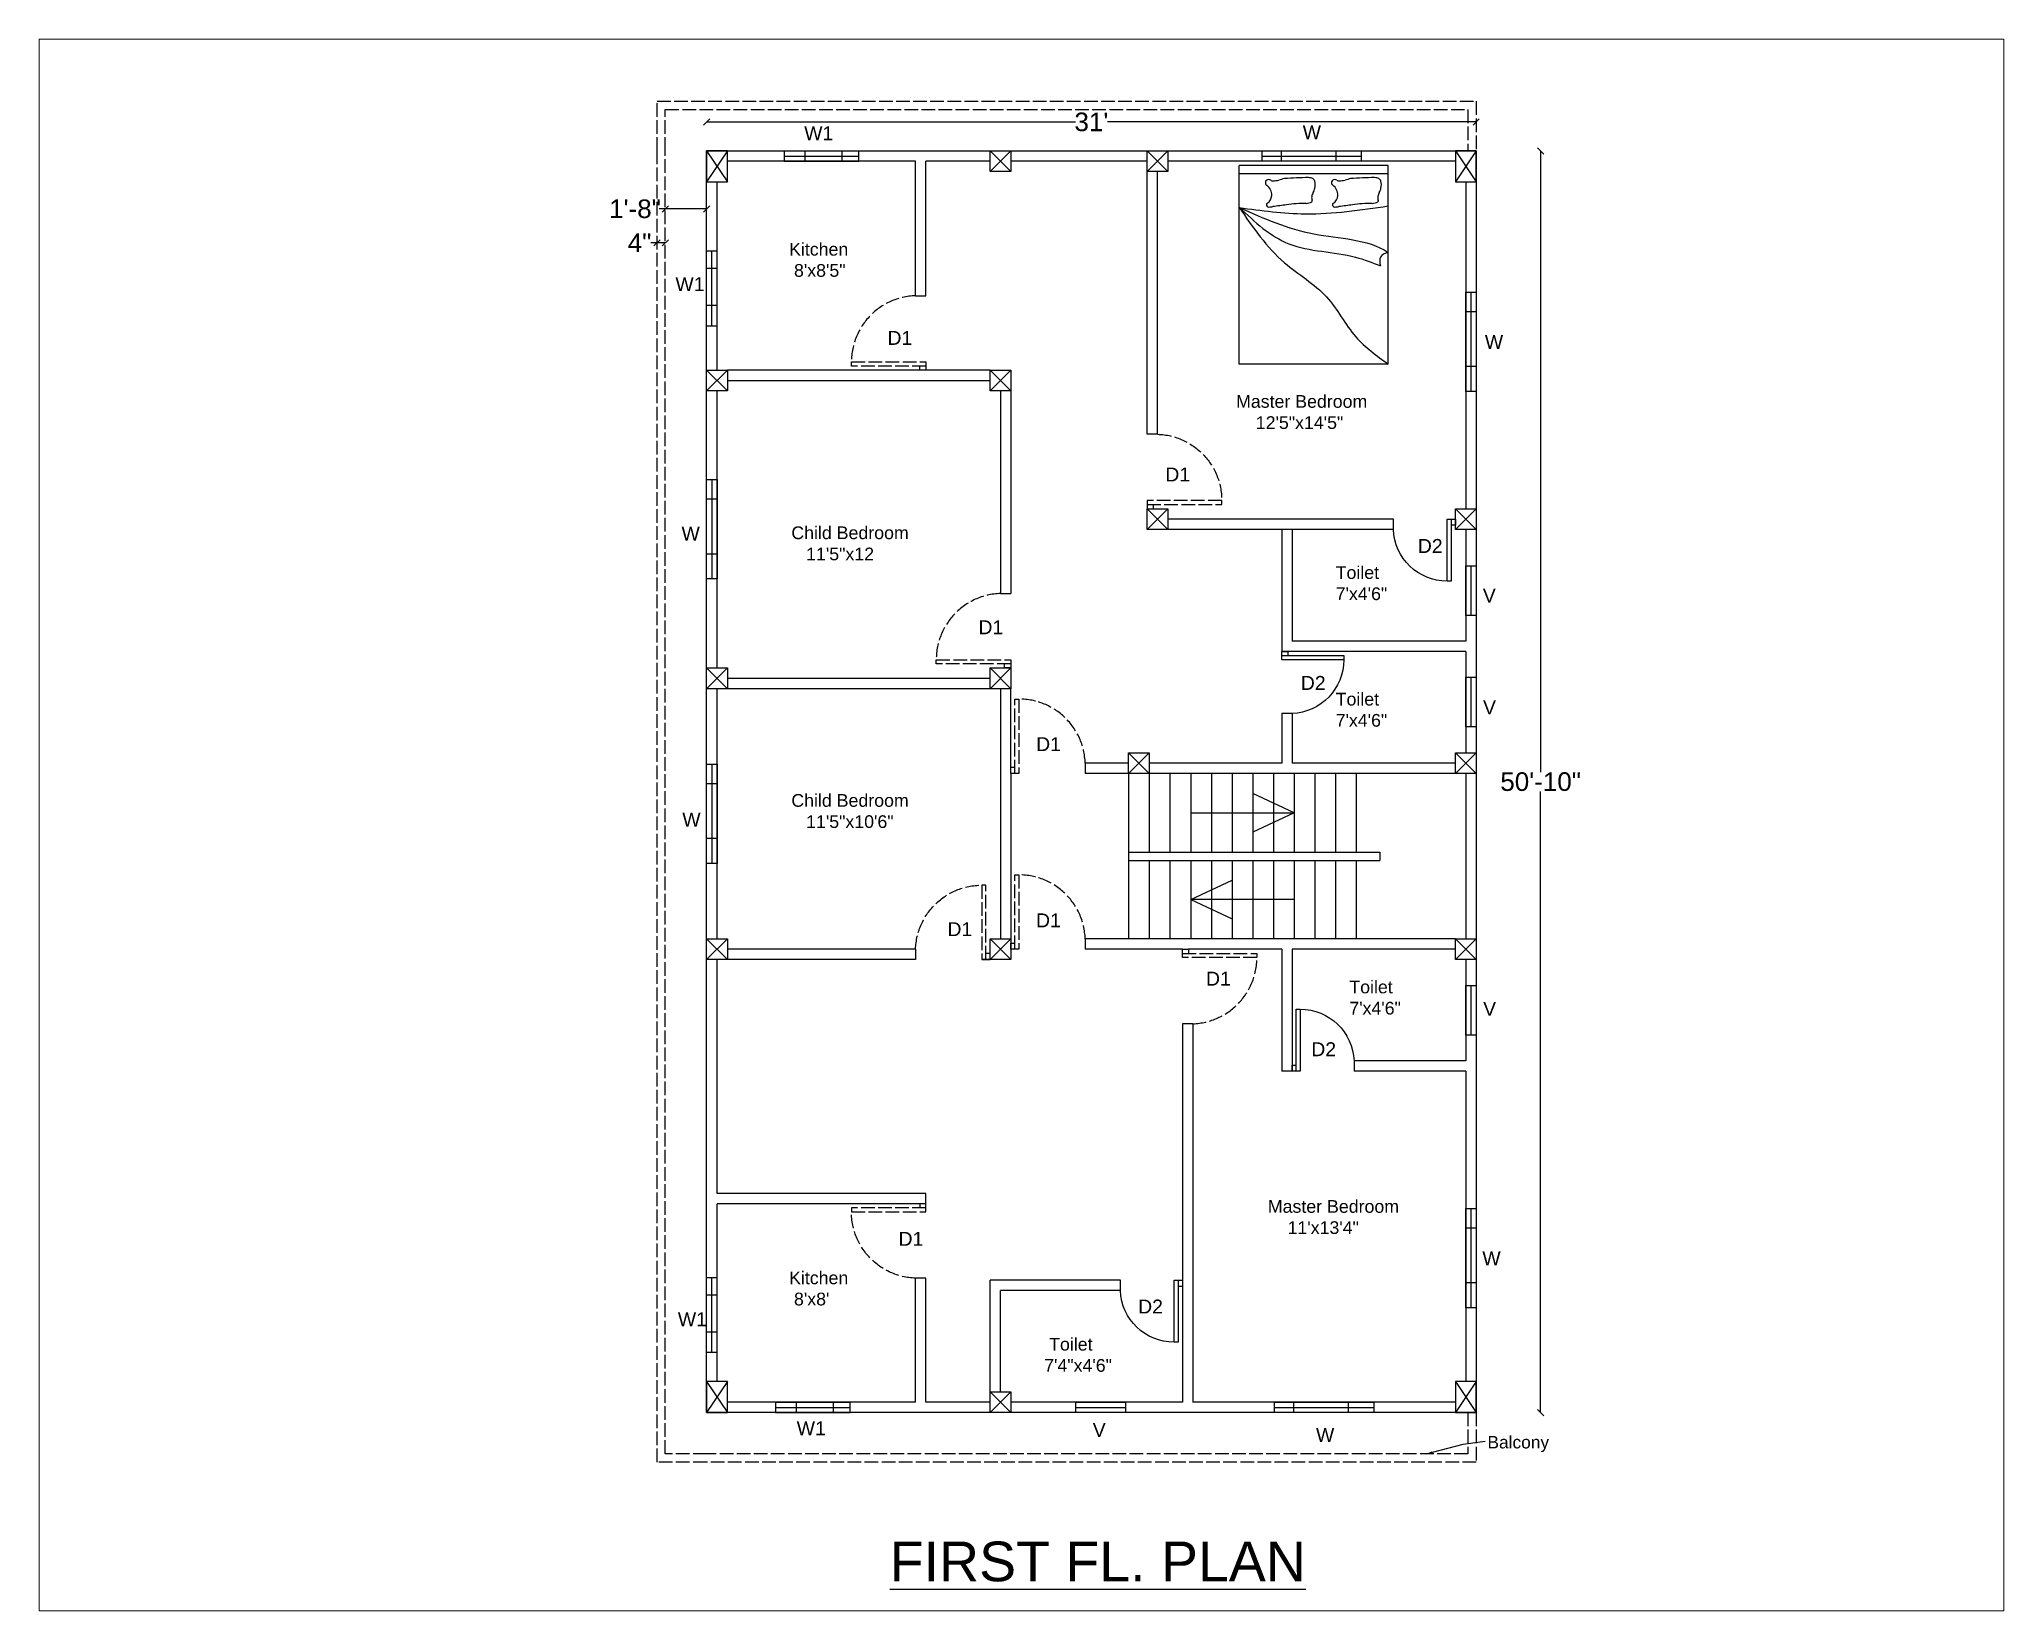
# Paper-space layout 'First Fl.' of a CAD drawing. Header units: inches. Extents: x 160 to 1440, y 128 to 1152.
# The model-space entities are those that its viewports show. They can reach past a viewport. Long polylines and large blocks are cut down to what shows.
import ezdxf

# ---------------------------------------------------------------- set-up
doc = ezdxf.new("R2010")
doc.units = ezdxf.units.IN
doc.linetypes.add('ACAD_ISO02W100', pattern=[15, 12, -3])
for name, color, linetype in [('Balcony', 210, 'ACAD_ISO02W100'), ('C', 141, 'Continuous'), ('C1', 10, 'Continuous'), ('D1', 231, 'ACAD_ISO02W100'), ('D2', 31, 'Continuous'), ('Naming', 45, 'Continuous'), ('V', 150, 'Continuous'), ('W', 70, 'Continuous'), ('W1', 120, 'Continuous')]:
    doc.layers.add(name, color=color, linetype=linetype)
doc.styles.get("Standard").update_dxf_attribs({"font": 'arial.ttf'})
doc.dimstyles.get("Standard").update_dxf_attribs({"dimtxt": 9, "dimasz": 3, "dimexe": 0.18, "dimexo": 0.0625, "dimgap": 0.09, "dimtad": 0, "dimtih": 1, "dimtoh": 1, "dimdec": 0, "dimzin": 0, "dimdsep": 46, "dimlunit": 3, "dimtxsty": 'Standard', "dimblk": 'OBLIQUE', "dimcen": 0.09, "dimse1": 1, "dimse2": 1, "dimclrd": 197, "dimadec": 0, "dimazin": 0, "dimtfac": 1, "dimtdec": 0, "dimtofl": 0, "dimtmove": 0, "dimatfit": 3, "dimfxl": 1, "dimtolj": 1, "dimtzin": 0, "dimarcsym": 0})

# ---------------------------------------------------------------- blocks, each defined once
blk = doc.blocks.new('D1')
at = {"layer": 'D1'}
blk.add_lwpolyline([(-36, 2), (-36, 4), (0, 4), (0, 2)], close=True, dxfattribs=at)
blk.add_lwpolyline([(0, 2), (0, 0), (-3, 0), (-3, 2)], dxfattribs=at)
blk.add_arc((-3.98, 4), 32.02, 91.81876, 180, dxfattribs=at)
blk = doc.blocks.new('D2')
at = {"layer": 'D2'}
blk.add_lwpolyline([(-4, 0), (-2, 0), (-2, 30), (-4, 30)], close=True, dxfattribs=at)
blk.add_lwpolyline([(-2, 0), (0, 0), (0, 3), (-2, 3)], dxfattribs=at)
blk.add_arc((-4, 3.98), 26.02, 90, 177.75339, dxfattribs=at)
blk = doc.blocks.new('_Oblique')
at = {"color": 0, "linetype": 'ByBlock', "lineweight": -2}
blk.add_line((-0.5, -0.5), (0.5, 0.5), dxfattribs=at)
blk = doc.blocks.new('*D77')
at = {"color": 197, "lineweight": -2, "transparency": 16777216}
for p, q in [((3509.95, 3674.35), (3688.22, 3674.35)), ((3881.95, 3674.35), (3703.67, 3674.35))]:
    blk.add_line(p, q, dxfattribs=at)
at = {"layer": 'Defpoints', "color": 0, "transparency": 16777216}
for p in [(3881.95, 3674.35), (3509.95, 3660.36), (3881.95, 3660.36)]:
    blk.add_point(p, dxfattribs=at)
at = {"color": 197, "lineweight": -2, "transparency": 16777216, "xscale": 3, "yscale": 3, "zscale": 3, "rotation": 180}
blk.add_blockref('_Oblique', (3509.95, 3674.35), dxfattribs=at)
at = {"color": 197, "lineweight": -2, "transparency": 16777216, "xscale": 3, "yscale": 3, "zscale": 3}
blk.add_blockref('_Oblique', (3881.95, 3674.35), dxfattribs=at)
at = {"color": 0, "transparency": 16777216, "insert": (3695.95, 3674.35), "char_height": 9, "attachment_point": 5}
blk.add_mtext("\\A1;31'", dxfattribs=at)
blk = doc.blocks.new('*D78')
at = {"color": 197, "lineweight": -2, "transparency": 16777216}
for p, q in [((3913.15, 3660.36), (3913.15, 3360.04)), ((3913.15, 3050.36), (3913.15, 3350.67))]:
    blk.add_line(p, q, dxfattribs=at)
at = {"layer": 'Defpoints', "color": 0, "transparency": 16777216}
for p in [(3881.95, 3660.36), (3881.95, 3050.36), (3913.15, 3050.36)]:
    blk.add_point(p, dxfattribs=at)
at = {"color": 197, "lineweight": -2, "transparency": 16777216, "xscale": 3, "yscale": 3, "zscale": 3}
for p, rotation in [((3913.15, 3660.36), 90), ((3913.15, 3050.36), 270)]:
    blk.add_blockref('_Oblique', p, dxfattribs=dict(at, rotation=rotation))
at = {"color": 0, "transparency": 16777216, "insert": (3913.15, 3355.36), "char_height": 9, "attachment_point": 5}
blk.add_mtext('\\A1;50\'-10"', dxfattribs=at)
blk = doc.blocks.new('*D79')
at = {"color": 197, "lineweight": -2, "transparency": 16777216}
for p, q in [((3485.95, 3615.94), (3482.95, 3615.94)), ((3489.95, 3615.94), (3485.95, 3615.94))]:
    blk.add_line(p, q, dxfattribs=at)
at = {"layer": 'Defpoints', "color": 0, "transparency": 16777216}
for p in [(3489.95, 3628.43), (3485.95, 3615.94), (3485.95, 3615.94)]:
    blk.add_point(p, dxfattribs=at)
at = {"color": 197, "lineweight": -2, "transparency": 16777216, "xscale": 3, "yscale": 3, "zscale": 3, "rotation": 180}
blk.add_blockref('_Oblique', (3485.95, 3615.94), dxfattribs=at)
at = {"color": 197, "lineweight": -2, "transparency": 16777216, "xscale": 3, "yscale": 3, "zscale": 3}
blk.add_blockref('_Oblique', (3489.95, 3615.94), dxfattribs=at)
at = {"color": 0, "transparency": 16777216, "insert": (3477.51, 3615.94), "char_height": 9, "attachment_point": 5}
blk.add_mtext('\\A1;4"', dxfattribs=at)
blk = doc.blocks.new('*D80')
at = {"color": 197, "lineweight": -2, "transparency": 16777216}
for p, q in [((3489.95, 3632.33), (3486.95, 3632.33)), ((3509.95, 3632.33), (3489.95, 3632.33))]:
    blk.add_line(p, q, dxfattribs=at)
at = {"layer": 'Defpoints', "color": 0, "transparency": 16777216}
for p in [(3489.95, 3632.33), (3489.95, 3632.17), (3509.95, 3630.58)]:
    blk.add_point(p, dxfattribs=at)
at = {"color": 197, "lineweight": -2, "transparency": 16777216, "xscale": 3, "yscale": 3, "zscale": 3, "rotation": 180}
blk.add_blockref('_Oblique', (3489.95, 3632.33), dxfattribs=at)
at = {"color": 197, "lineweight": -2, "transparency": 16777216, "xscale": 3, "yscale": 3, "zscale": 3}
blk.add_blockref('_Oblique', (3509.95, 3632.33), dxfattribs=at)
at = {"color": 0, "transparency": 16777216, "insert": (3475.32, 3632.33), "char_height": 9, "attachment_point": 5}
blk.add_mtext('\\A1;1\'-8"', dxfattribs=at)

msp = doc.modelspace()

# ---------------------------------------------------------------- linework, layer by layer
for p, q in [((3610.95, 3655.36), (3519.95, 3655.36)), ((3610.95, 3590.36), (3610.95, 3655.36)), ((3615.95, 3590.36), (3615.95, 3655.36)), ((3646.95, 3655.36), (3615.95, 3655.36)), ((3722.95, 3655.36), (3656.95, 3655.36)), ((3722.95, 3523.36), (3722.95, 3650.36)), ((3727.95, 3523.36), (3727.95, 3650.36)), ((3871.95, 3655.36), (3732.95, 3655.36)), ((3839.45, 3653.33), (3767.45, 3653.33)), ((3767.45, 3557.33), (3767.45, 3653.33)), ((3839.45, 3649.33), (3767.45, 3649.33)), ((3839.45, 3557.33), (3839.45, 3653.33)), ((3514.95, 3554.36), (3514.95, 3645.36)), ((3876.95, 3645.36), (3876.95, 3487.36)), ((3610.95, 3590.36), (3615.95, 3590.36)), ((3612.95, 3554.36), (3519.95, 3554.36)), ((3646.95, 3554.36), (3615.95, 3554.36)), ((3839.45, 3557.33), (3767.45, 3557.33)), ((3514.95, 3410.36), (3514.95, 3544.36)), ((3519.95, 3549.36), (3646.95, 3549.36)), ((3651.95, 3544.36), (3651.95, 3446.36)), ((3656.95, 3544.36), (3656.95, 3446.36)), ((3727.95, 3523.36), (3722.95, 3523.36)), ((3841.95, 3482.36), (3732.95, 3482.36)), ((3841.95, 3477.36), (3732.95, 3477.36)), ((3787.95, 3477.36), (3787.95, 3418.36)), ((3792.95, 3477.36), (3792.95, 3423.36)), ((3841.95, 3477.36), (3841.95, 3482.36)), ((3876.95, 3477.36), (3876.95, 3423.36)), ((3651.95, 3446.36), (3656.95, 3446.36)), ((3876.95, 3423.36), (3792.95, 3423.36)), ((3876.95, 3418.36), (3787.95, 3418.36)), ((3876.95, 3418.36), (3876.95, 3369.36)), ((3514.95, 3279.36), (3514.95, 3400.36)), ((3646.95, 3405.36), (3519.95, 3405.36)), ((3646.95, 3400.36), (3519.95, 3400.36)), ((3651.95, 3400.36), (3651.95, 3359.36)), ((3656.95, 3362.36), (3656.95, 3400.36)), ((3787.95, 3388.36), (3787.95, 3364.36)), ((3792.95, 3388.36), (3787.95, 3388.36)), ((3792.95, 3388.36), (3792.95, 3364.36)), ((3713.95, 3364.36), (3692.95, 3364.36)), ((3692.95, 3364.36), (3692.95, 3359.36)), ((3787.95, 3364.36), (3723.95, 3364.36)), ((3871.95, 3364.36), (3792.95, 3364.36)), ((3651.95, 3359.36), (3651.95, 3279.36)), ((3656.95, 3359.36), (3656.95, 3279.36)), ((3871.95, 3359.36), (3692.95, 3359.36)), ((3713.95, 3359.36), (3713.95, 3279.36)), ((3723.95, 3359.36), (3723.95, 3321.36)), ((3733.95, 3359.36), (3733.95, 3321.36)), ((3743.95, 3359.36), (3743.95, 3321.36)), ((3753.95, 3359.36), (3753.95, 3321.36)), ((3763.95, 3359.36), (3763.95, 3321.36)), ((3773.95, 3359.36), (3773.95, 3321.36)), ((3783.95, 3359.36), (3783.95, 3321.36)), ((3793.95, 3359.36), (3793.95, 3321.36)), ((3803.95, 3359.36), (3803.95, 3321.36)), ((3813.95, 3359.36), (3813.95, 3321.36)), ((3823.95, 3359.36), (3823.95, 3321.36)), ((3876.95, 3359.36), (3876.95, 3279.36)), ((3793.95, 3340.36), (3773.95, 3349.71)), ((3743.95, 3340.36), (3793.95, 3340.36)), ((3793.95, 3340.36), (3773.95, 3331.01)), ((3713.95, 3321.36), (3835.35, 3321.36)), ((3713.95, 3317.36), (3835.35, 3317.36)), ((3723.95, 3317.36), (3723.95, 3279.36)), ((3733.95, 3317.36), (3733.95, 3279.36)), ((3743.95, 3317.36), (3743.95, 3279.36)), ((3753.95, 3317.36), (3753.95, 3279.36)), ((3763.95, 3317.36), (3763.95, 3279.36)), ((3773.95, 3317.36), (3773.95, 3279.36)), ((3783.95, 3317.36), (3783.95, 3279.36)), ((3793.95, 3317.36), (3793.95, 3279.36)), ((3803.95, 3317.36), (3803.95, 3279.36)), ((3813.95, 3317.36), (3813.95, 3279.36)), ((3823.95, 3317.36), (3823.95, 3279.36)), ((3835.35, 3321.36), (3835.35, 3317.36)), ((3743.95, 3298.36), (3763.95, 3307.71)), ((3793.95, 3298.36), (3743.95, 3298.36)), ((3743.95, 3298.36), (3763.95, 3289.01)), ((3871.95, 3279.36), (3692.95, 3279.36)), ((3692.95, 3279.36), (3692.95, 3274.36)), ((3514.95, 3156.36), (3514.95, 3269.36)), ((3610.95, 3269.36), (3514.95, 3269.36)), ((3610.95, 3274.36), (3519.95, 3274.36)), ((3610.95, 3274.36), (3610.95, 3269.36)), ((3646.95, 3269.36), (3642.95, 3269.36)), ((3660.95, 3274.36), (3656.95, 3274.36)), ((3739.95, 3274.36), (3692.95, 3274.36)), ((3787.95, 3274.36), (3742.95, 3274.36)), ((3787.95, 3274.36), (3787.95, 3215.36)), ((3792.95, 3274.36), (3792.95, 3215.36)), ((3871.95, 3274.36), (3792.95, 3274.36)), ((3876.95, 3269.36), (3876.95, 3220.36)), ((3739.95, 3238.36), (3739.95, 3114.36)), ((3744.95, 3238.36), (3739.95, 3238.36)), ((3744.95, 3238.36), (3744.95, 3055.36)), ((3876.95, 3220.36), (3822.95, 3220.36)), ((3822.95, 3220.36), (3822.95, 3215.36)), ((3792.95, 3215.36), (3787.95, 3215.36)), ((3876.95, 3215.36), (3822.95, 3215.36)), ((3876.95, 3215.36), (3876.95, 3065.36)), ((3615.95, 3156.36), (3514.95, 3156.36)), ((3615.95, 3151.36), (3615.95, 3156.36)), ((3514.95, 3065.36), (3514.95, 3151.36)), ((3615.95, 3151.36), (3514.95, 3151.36)), ((3610.95, 3055.36), (3610.95, 3115.36)), ((3615.95, 3115.36), (3610.95, 3115.36)), ((3615.95, 3055.36), (3615.95, 3115.36)), ((3709.95, 3114.36), (3646.95, 3114.36)), ((3646.95, 3060.36), (3646.95, 3114.36)), ((3709.95, 3109.36), (3651.95, 3109.36)), ((3651.95, 3060.36), (3651.95, 3109.36)), ((3709.95, 3109.36), (3709.95, 3114.36)), ((3739.95, 3111.36), (3739.95, 3055.36)), ((3610.95, 3055.36), (3519.95, 3055.36)), ((3646.98, 3055.36), (3615.95, 3055.36)), ((3739.95, 3055.36), (3656.98, 3055.36)), ((3871.95, 3055.36), (3744.95, 3055.36))]:
    msp.add_line(p, q)
msp.add_lwpolyline([(3509.95, 3660.36), (3881.95, 3660.36), (3881.95, 3050.36), (3509.95, 3050.36)], close=True)
for centre, radius, start, end in [((3792.4, 3632.43), 14.88, 102.23575, 112.8076), ((3800.91, 3500.17), 147.27, 90, 94.54158), ((3800.91, 3642.52), 4.92, 64.96616, 90), ((3802.21, 3645.31), 1.84, 12.52881, 64.96616), ((3824.34, 3632.43), 14.88, 102.23575, 112.8076), ((3832.85, 3500.17), 147.27, 90, 94.54158), ((3832.85, 3642.52), 4.92, 64.96616, 90), ((3834.16, 3645.31), 1.84, 12.52881, 64.96616), ((3781.54, 3644.99), 1.48, 87.362, 236.04061), ((3777.64, 3639.19), 5.51, 356.2261, 56.04061), ((3778.24, 3639.15), 4.91, 304.24524, 356.2261), ((3781.49, 3643.82), 2.65, 63.84839, 87.362), ((3784.01, 3663.63), 17.68, 268.84065, 278.54567), ((3805.26, 3637.8), 2.83, 169.38211, 205.92225), ((3808.66, 3637.16), 6.28, 150.4741, 169.38211), ((3796.49, 3644.06), 7.7, 330.4741, 347.53915), ((3796.53, 3644.05), 7.66, 347.53915, 12.52881), ((3813.49, 3644.99), 1.48, 87.362, 236.04061), ((3809.58, 3639.19), 5.51, 356.2261, 56.04061), ((3810.18, 3639.15), 4.91, 304.24524, 356.2261), ((3813.43, 3643.82), 2.65, 63.84839, 87.362), ((3815.95, 3663.63), 17.68, 268.84065, 278.54567), ((3837.21, 3637.8), 2.83, 169.38211, 205.92225), ((3840.6, 3637.16), 6.28, 150.4741, 169.38211), ((3828.43, 3644.06), 7.7, 330.4741, 347.53915), ((3828.47, 3644.05), 7.66, 347.53915, 12.52881), ((3781.58, 3634.25), 1.02, 124.24524, 271.84219), ((3781.01, 3652.02), 18.79, 271.84219, 278.25806), ((3810.37, 3449.7), 185.65, 96.21764, 98.25806), ((3799.81, 3575.45), 59.57, 90.08362, 99.21584), ((3799.71, 3640.45), 5.43, 270.05366, 300.63035), ((3802.17, 3636.3), 0.606, 300.63035, 25.92225), ((3813.52, 3634.25), 1.02, 124.24524, 271.84219), ((3812.95, 3652.02), 18.79, 271.84219, 278.25806), ((3842.31, 3449.7), 185.65, 96.21764, 98.25806), ((3831.75, 3575.45), 59.57, 90.08362, 99.21584), ((3831.66, 3640.45), 5.43, 270.05366, 300.63035), ((3834.12, 3636.3), 0.606, 300.63035, 25.92225)]:
    msp.add_arc(centre, radius, start, end)
for points in [[(3782.66, 3646.2), (3783.21, 3645.95), (3783.65, 3645.96)], [(3814.6, 3646.2), (3815.15, 3645.95), (3815.59, 3645.96)], [(3767.45, 3632.98), (3799.42, 3629.93), (3839.45, 3633.76)], [(3767.45, 3632.98), (3789.34, 3606.31), (3809.64, 3589.75), (3823.81, 3570.45), (3839.45, 3557.33)], [(3767.45, 3632.98), (3791.47, 3615.45), (3823.7, 3609.01), (3835.66, 3604.82)], [(3839.45, 3611.33), (3835.66, 3609.03), (3835.66, 3604.82)]]:
    msp.add_spline(points, degree=3)
msp.add_open_spline([(3767.45, 3632.98), (3779.12, 3627.84), (3802.08, 3617.72), (3829.19, 3618), (3839.45, 3611.33)], degree=3, knots=[0, 0, 0, 0, 38.265044, 75.270979, 75.270979, 75.270979, 75.270979])
at = {"layer": 'Balcony'}
for points in [[(3881.95, 3050.36), (3881.95, 3026.36), (3509.95, 3026.36), (3485.95, 3026.36), (3485.95, 3660.36), (3485.95, 3684.36), (3881.95, 3684.36), (3881.95, 3660.36)], [(3877.95, 3050.36), (3877.95, 3030.36), (3509.95, 3030.36), (3489.95, 3030.36), (3489.95, 3660.36), (3489.95, 3680.36), (3877.95, 3680.36), (3877.95, 3660.36)]]:
    msp.add_lwpolyline(points, dxfattribs=at)
at = {"layer": 'C'}
for p, q in [((3519.95, 3660.36), (3509.95, 3645.36)), ((3509.95, 3660.36), (3519.95, 3645.36)), ((3881.95, 3660.36), (3871.95, 3645.36)), ((3871.95, 3660.36), (3881.95, 3645.36)), ((3519.95, 3065.36), (3509.95, 3050.36)), ((3509.95, 3065.36), (3519.95, 3050.36)), ((3881.95, 3065.36), (3871.95, 3050.36)), ((3871.95, 3065.36), (3881.95, 3050.36))]:
    msp.add_line(p, q, dxfattribs=at)
for points in [[(3509.95, 3645.36), (3519.95, 3645.36), (3519.95, 3660.36), (3509.95, 3660.36)], [(3871.95, 3645.36), (3881.95, 3645.36), (3881.95, 3660.36), (3871.95, 3660.36)], [(3509.95, 3050.36), (3519.95, 3050.36), (3519.95, 3065.36), (3509.95, 3065.36)], [(3871.95, 3050.36), (3881.95, 3050.36), (3881.95, 3065.36), (3871.95, 3065.36)]]:
    msp.add_lwpolyline(points, close=True, dxfattribs=at)
at = {"layer": 'C1'}
for p, q in [((3646.95, 3660.36), (3656.95, 3650.36)), ((3656.95, 3660.36), (3646.95, 3650.36)), ((3722.95, 3660.36), (3732.95, 3650.36)), ((3732.95, 3660.36), (3722.95, 3650.36)), ((3509.95, 3554.36), (3519.95, 3544.36)), ((3519.95, 3554.36), (3509.95, 3544.36)), ((3646.95, 3554.36), (3656.95, 3544.36)), ((3656.95, 3554.36), (3646.95, 3544.36)), ((3722.95, 3487.36), (3732.95, 3477.36)), ((3732.95, 3487.36), (3722.95, 3477.36)), ((3871.95, 3487.36), (3881.95, 3477.36)), ((3881.95, 3487.36), (3871.95, 3477.36)), ((3509.95, 3410.36), (3519.95, 3400.36)), ((3519.95, 3410.36), (3509.95, 3400.36)), ((3646.95, 3410.36), (3656.95, 3400.36)), ((3656.95, 3410.36), (3646.95, 3400.36)), ((3713.95, 3369.36), (3723.95, 3359.36)), ((3723.95, 3369.36), (3713.95, 3359.36)), ((3871.95, 3369.36), (3881.95, 3359.36)), ((3881.95, 3369.36), (3871.95, 3359.36)), ((3509.95, 3279.36), (3519.95, 3269.36)), ((3519.95, 3279.36), (3509.95, 3269.36)), ((3646.95, 3279.36), (3656.95, 3269.36)), ((3656.95, 3279.36), (3646.95, 3269.36)), ((3871.95, 3279.36), (3881.95, 3269.36)), ((3881.95, 3279.36), (3871.95, 3269.36)), ((3646.95, 3060.36), (3656.95, 3050.36)), ((3656.95, 3060.36), (3646.95, 3050.36))]:
    msp.add_line(p, q, dxfattribs=at)
for points in [[(3656.95, 3650.36), (3646.95, 3650.36), (3646.95, 3660.36), (3656.95, 3660.36)], [(3732.95, 3650.36), (3722.95, 3650.36), (3722.95, 3660.36), (3732.95, 3660.36)], [(3519.95, 3544.36), (3509.95, 3544.36), (3509.95, 3554.36), (3519.95, 3554.36)], [(3656.95, 3544.36), (3646.95, 3544.36), (3646.95, 3554.36), (3656.95, 3554.36)], [(3732.95, 3477.36), (3722.95, 3477.36), (3722.95, 3487.36), (3732.95, 3487.36)], [(3881.95, 3477.36), (3871.95, 3477.36), (3871.95, 3487.36), (3881.95, 3487.36)], [(3519.95, 3400.36), (3509.95, 3400.36), (3509.95, 3410.36), (3519.95, 3410.36)], [(3656.95, 3400.36), (3646.95, 3400.36), (3646.95, 3410.36), (3656.95, 3410.36)], [(3723.95, 3359.36), (3713.95, 3359.36), (3713.95, 3369.36), (3723.95, 3369.36)], [(3881.95, 3359.36), (3871.95, 3359.36), (3871.95, 3369.36), (3881.95, 3369.36)], [(3519.95, 3269.36), (3509.95, 3269.36), (3509.95, 3279.36), (3519.95, 3279.36)], [(3656.95, 3269.36), (3646.95, 3269.36), (3646.95, 3279.36), (3656.95, 3279.36)], [(3881.95, 3269.36), (3871.95, 3269.36), (3871.95, 3279.36), (3881.95, 3279.36)], [(3656.95, 3050.36), (3646.95, 3050.36), (3646.95, 3060.36), (3656.95, 3060.36)]]:
    msp.add_lwpolyline(points, close=True, dxfattribs=at)
at = {"layer": 'V'}
for p, q in [((3879.45, 3459.73), (3879.45, 3435.73)), ((3881.95, 3459.73), (3881.95, 3435.73)), ((3879.45, 3405.86), (3879.45, 3381.86)), ((3881.95, 3405.86), (3881.95, 3381.86)), ((3879.45, 3256.86), (3879.45, 3232.86)), ((3881.95, 3256.86), (3881.95, 3232.86)), ((3688.45, 3055.36), (3712.45, 3055.36)), ((3688.45, 3052.86), (3712.45, 3052.86))]:
    msp.add_line(p, q, dxfattribs=at)
for points in [[(3881.95, 3435.73), (3876.95, 3435.73), (3876.95, 3459.73), (3881.95, 3459.73)], [(3881.95, 3381.86), (3876.95, 3381.86), (3876.95, 3405.86), (3881.95, 3405.86)], [(3881.95, 3232.86), (3876.95, 3232.86), (3876.95, 3256.86), (3881.95, 3256.86)], [(3712.45, 3055.36), (3712.45, 3050.36), (3688.45, 3050.36), (3688.45, 3055.36)]]:
    msp.add_lwpolyline(points, dxfattribs=at)
at = {"layer": 'W'}
for p, q in [((3778.45, 3660.36), (3826.45, 3660.36)), ((3778.45, 3657.86), (3826.45, 3657.86)), ((3787.8, 3655.36), (3787.8, 3660.36)), ((3814.26, 3655.36), (3814.26, 3660.36)), ((3879.45, 3592.12), (3879.45, 3544.12)), ((3881.95, 3592.12), (3881.95, 3544.12)), ((3876.95, 3582.77), (3881.95, 3582.77)), ((3876.95, 3556.31), (3881.95, 3556.31)), ((3512.45, 3501.45), (3512.45, 3453.45)), ((3514.95, 3501.45), (3514.95, 3453.45)), ((3509.95, 3492.09), (3514.95, 3492.09)), ((3509.95, 3465.63), (3514.95, 3465.63)), ((3512.45, 3363.86), (3512.45, 3315.86)), ((3514.95, 3363.86), (3514.95, 3315.86)), ((3509.95, 3354.5), (3514.95, 3354.5)), ((3509.95, 3328.04), (3514.95, 3328.04)), ((3879.45, 3149.07), (3879.45, 3101.07)), ((3881.95, 3149.07), (3881.95, 3101.07)), ((3876.95, 3139.72), (3881.95, 3139.72)), ((3876.95, 3113.26), (3881.95, 3113.26)), ((3784.45, 3055.36), (3832.45, 3055.36)), ((3784.45, 3052.86), (3832.45, 3052.86)), ((3793.8, 3050.36), (3793.8, 3055.36)), ((3820.26, 3050.36), (3820.26, 3055.36))]:
    msp.add_line(p, q, dxfattribs=at)
for points in [[(3826.45, 3660.36), (3826.45, 3655.36), (3778.45, 3655.36), (3778.45, 3660.36)], [(3881.95, 3544.12), (3876.95, 3544.12), (3876.95, 3592.12), (3881.95, 3592.12)], [(3514.95, 3453.45), (3509.95, 3453.45), (3509.95, 3501.45), (3514.95, 3501.45)], [(3514.95, 3315.86), (3509.95, 3315.86), (3509.95, 3363.86), (3514.95, 3363.86)], [(3881.95, 3101.07), (3876.95, 3101.07), (3876.95, 3149.07), (3881.95, 3149.07)], [(3832.45, 3055.36), (3832.45, 3050.36), (3784.45, 3050.36), (3784.45, 3055.36)]]:
    msp.add_lwpolyline(points, dxfattribs=at)
at = {"layer": 'W1'}
for p, q in [((3547.45, 3660.36), (3583.45, 3660.36)), ((3547.45, 3657.86), (3583.45, 3657.86)), ((3557.34, 3660.36), (3557.34, 3655.36)), ((3575.28, 3660.36), (3575.28, 3655.36)), ((3509.95, 3575.87), (3509.95, 3611.87)), ((3512.45, 3575.87), (3512.45, 3611.87)), ((3509.95, 3603.71), (3514.95, 3603.71)), ((3509.95, 3585.77), (3514.95, 3585.77)), ((3509.95, 3079.51), (3509.95, 3115.51)), ((3512.45, 3079.51), (3512.45, 3115.51)), ((3509.95, 3107.34), (3514.95, 3107.34)), ((3509.95, 3089.41), (3514.95, 3089.41)), ((3543.27, 3055.36), (3579.27, 3055.36)), ((3543.27, 3052.86), (3579.27, 3052.86)), ((3553.16, 3055.36), (3553.16, 3050.36)), ((3571.1, 3055.36), (3571.1, 3050.36))]:
    msp.add_line(p, q, dxfattribs=at)
for points in [[(3547.45, 3660.36), (3547.45, 3655.36), (3583.45, 3655.36), (3583.45, 3660.36)], [(3509.95, 3575.87), (3514.95, 3575.87), (3514.95, 3611.87), (3509.95, 3611.87)], [(3509.95, 3079.51), (3514.95, 3079.51), (3514.95, 3115.51), (3509.95, 3115.51)], [(3543.27, 3055.36), (3543.27, 3050.36), (3579.27, 3050.36), (3579.27, 3055.36)]]:
    msp.add_lwpolyline(points, dxfattribs=at)

# ---------------------------------------------------------------- block references
at = {"rotation": 270}
msp.add_blockref('D1', (3656.95, 3359.36), dxfattribs=at)
at = {"layer": 'D1'}
for p in [(3615.95, 3554.36), (3656.95, 3410.36)]:
    msp.add_blockref('D1', p, dxfattribs=at)
at = {"layer": 'D1', "xscale": -1}
msp.add_blockref('D1', (3722.95, 3487.36), dxfattribs=at)
for p, rotation in [((3646.95, 3269.36), 90), ((3615.95, 3151.36), 180)]:
    msp.add_blockref('D1', p, dxfattribs=dict(at, rotation=rotation))
at = {"layer": 'D1'}
for p, rotation in [((3656.95, 3274.36), 270), ((3739.95, 3274.36), 180)]:
    msp.add_blockref('D1', p, dxfattribs=dict(at, rotation=rotation))
at = {"layer": 'D2', "xscale": -1}
for p, rotation in [((3871.95, 3482.36), 180), ((3787.95, 3418.36), 270), ((3739.95, 3114.36), 180)]:
    msp.add_blockref('D2', p, dxfattribs=dict(at, rotation=rotation))
msp.add_blockref('D2', (3792.95, 3215.36), dxfattribs=at)

# ---------------------------------------------------------------- texts
at = {"insert": (3917.24, 3039.04), "char_height": 6, "width": 18, "attachment_point": 3}
msp.add_mtext('\\A1;Balcony', dxfattribs=at)
at = {"layer": 'D1', "char_height": 6.72, "attachment_point": 1}
for insert in [(3597.36, 3573.32), (3731.68, 3507.27), (3641.34, 3433.42), (3669.23, 3376.91), (3626.36, 3287.44), (3669.17, 3291.69), (3751.34, 3263.53), (3602.72, 3137.71)]:
    msp.add_mtext_dynamic_manual_height_columns('D1', width=6647.8878, gutter_width=100, heights=[0], dxfattribs=dict(at, insert=insert))
at = {"layer": 'D2', "char_height": 6.72, "attachment_point": 1}
for insert in [(3853.76, 3472.72), (3797.18, 3406.5), (3802.25, 3229.39), (3718.54, 3104.99)]:
    msp.add_mtext_dynamic_manual_height_columns('D2 ', width=6647.8878, gutter_width=100, heights=[0], dxfattribs=dict(at, insert=insert))
at = {"layer": 'Naming', "attachment_point": 1}
for s, width, gutter_width, insert, char_height in [('Kitchen\\P 8\'x8\'5"', 3190.9861, 48, (3549.79, 3615.89), 6.144), ('Master Bedroom\\P    12\'5"x14\'5"', 3988.7327, 60, (3765.89, 3542.32), 6.144), ('Child Bedroom\\P   11\'5"x12', 3988.7327, 60, (3550.88, 3478.81), 6.144), ('Toilet\\P7\'x4\'6"', 3988.7327, 60, (3814.05, 3459.58), 6.144), ('Toilet\\P7\'x4\'6"', 3988.7327, 60, (3814.05, 3398.37), 6.144), ('Child Bedroom\\P   11\'5"x10\'6"', 3988.7327, 60, (3550.88, 3349.4), 6.144), ('Toilet\\P7\'x4\'6"', 3988.7327, 60, (3820.65, 3259.21), 6.144), ('Master Bedroom\\P    11\'x13\'4"', 3988.7327, 60, (3781.26, 3153.1), 6.144), ("Kitchen\\P 8'x8'", 3190.9861, 48, (3549.79, 3118.57), 6.144), (' Toilet\\P7\'4"x4\'6"', 3988.7327, 60, (3673.13, 3086.48), 6.144), ('{\\LFIRST FL. PLAN}', 6381.9722, 96, (3598.46, 2987.99), 19.2)]:
    msp.add_mtext_dynamic_manual_height_columns(s, width=width, gutter_width=gutter_width, heights=[0], dxfattribs=dict(at, insert=insert, char_height=char_height))
at = {"layer": 'V', "char_height": 6.72, "attachment_point": 1}
for insert in [(3885.2, 3448.74), (3885.29, 3394.7), (3885.35, 3248.95), (3696.61, 3045.28)]:
    msp.add_mtext_dynamic_manual_height_columns('V', width=6647.8878, gutter_width=100, heights=[0], dxfattribs=dict(at, insert=insert))
at = {"layer": 'W', "char_height": 6.72, "attachment_point": 1}
for insert in [(3798.11, 3672.74), (3886.17, 3571.38), (3497.79, 3478.72), (3498.17, 3340.42), (3884.96, 3128.31), (3804.53, 3042.93)]:
    msp.add_mtext_dynamic_manual_height_columns('W', width=6647.8878, gutter_width=100, heights=[0], dxfattribs=dict(at, insert=insert))
at = {"layer": 'W1', "char_height": 6.72, "attachment_point": 1}
for insert in [(3557.1, 3672.28), (3494.84, 3599.3), (3496.01, 3098.85), (3553.47, 3046.11)]:
    msp.add_mtext_dynamic_manual_height_columns('W1', width=6647.8878, gutter_width=100, heights=[0], dxfattribs=dict(at, insert=insert))

# ---------------------------------------------------------------- dimensions: what is measured, and where the dimension line sits
dim = msp.add_linear_dim(base=(3881.95, 3674.35), p1=(3509.95, 3660.36), p2=(3881.95, 3660.36), dimstyle='Standard')
dim.commit()
dim.dimension.update_dxf_attribs({"geometry": '*D77', "text_midpoint": (3695.95, 3674.35), "dimtype": 160})
dim = msp.add_linear_dim(base=(3913.15, 3050.36), p1=(3881.95, 3660.36), p2=(3881.95, 3050.36), angle=90, dimstyle='Standard')
dim.commit()
dim.dimension.update_dxf_attribs({"geometry": '*D78', "text_midpoint": (3913.15, 3355.36), "dimtype": 160})
for base, p1, p2, picture, middle in [((3489.95, 3632.33), (3509.95, 3630.58), (3489.95, 3632.17), '*D80', (3475.32, 3632.33)), ((3485.95, 3615.94), (3489.95, 3628.43), (3485.95, 3615.94), '*D79', (3477.51, 3615.94))]:
    dim = msp.add_linear_dim(base=base, p1=p1, p2=p2, dimstyle='Standard')
    dim.commit()
    dim.dimension.update_dxf_attribs({"geometry": picture, "text_midpoint": middle})

# ---------------------------------------------------------------- leaders
at = {"annotation_type": 0, "has_hookline": 1, "hookline_direction": 0, "text_width": 29.13}
msp.add_leader([(3857.79, 3030.36), (3875.75, 3035.03), (3886.26, 3036.61)], dimstyle='Standard', override={"dimgap": 0.09, "dimtad": 0}, dxfattribs=at)

psp = doc.layouts.new('First Fl.')

# ---------------------------------------------------------------- viewports
at = {"layer": '0'}
psp.add_viewport(center=(800, 640), size=(1280, 1024), view_center_point=(3662.16, 3334.45), view_height=759.7759, dxfattribs=at)

doc.saveas('drawing.dxf')
